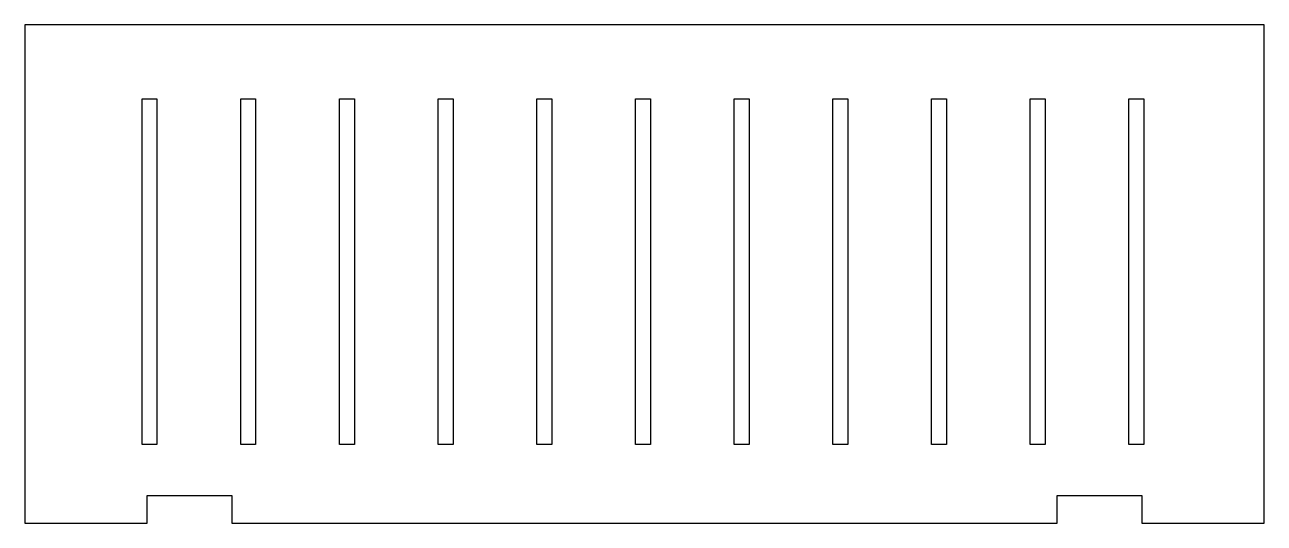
# Model space of a CAD drawing. Header units: millimetres. Extents: x -318 to -192, y 19 to 70.
import ezdxf

# ---------------------------------------------------------------- set-up
doc = ezdxf.new("R2010")
doc.units = ezdxf.units.MM
doc.layers.get('0').update_dxf_attribs({"linetype": 'CONTINUOUS'})

msp = doc.modelspace()

# ---------------------------------------------------------------- linework, layer by layer
for points in [[(-318.05, 69.95), (-318.05, 19.5), (-305.65, 19.5), (-305.65, 22.31), (-297.08, 22.31), (-297.08, 19.5), (-213.41, 19.5), (-213.41, 22.31), (-204.84, 22.31), (-204.84, 19.5), (-192.44, 19.5), (-192.44, 69.95)], [(-304.65, 27.45), (-306.15, 27.45), (-306.15, 62.45), (-304.65, 62.45)], [(-294.65, 62.45), (-294.65, 27.45), (-296.15, 27.45), (-296.15, 62.45)], [(-286.15, 27.45), (-286.15, 62.45), (-284.65, 62.45), (-284.65, 27.45)], [(-274.65, 62.45), (-274.65, 27.45), (-276.15, 27.45), (-276.15, 62.45)], [(-266.15, 62.45), (-264.65, 62.45), (-264.65, 27.45), (-266.15, 27.45)], [(-256.15, 27.45), (-256.15, 62.45), (-254.65, 62.45), (-254.65, 27.45)], [(-244.65, 27.45), (-246.15, 27.45), (-246.15, 62.45), (-244.65, 62.45)], [(-234.65, 62.45), (-234.65, 27.45), (-236.15, 27.45), (-236.15, 62.45)], [(-226.15, 62.45), (-224.65, 62.45), (-224.65, 27.45), (-226.15, 27.45)], [(-214.65, 27.45), (-216.15, 27.45), (-216.15, 62.45), (-214.65, 62.45)], [(-206.15, 27.45), (-206.15, 62.45), (-204.65, 62.45), (-204.65, 27.45)]]:
    msp.add_lwpolyline(points, close=True)

doc.saveas('drawing.dxf')
